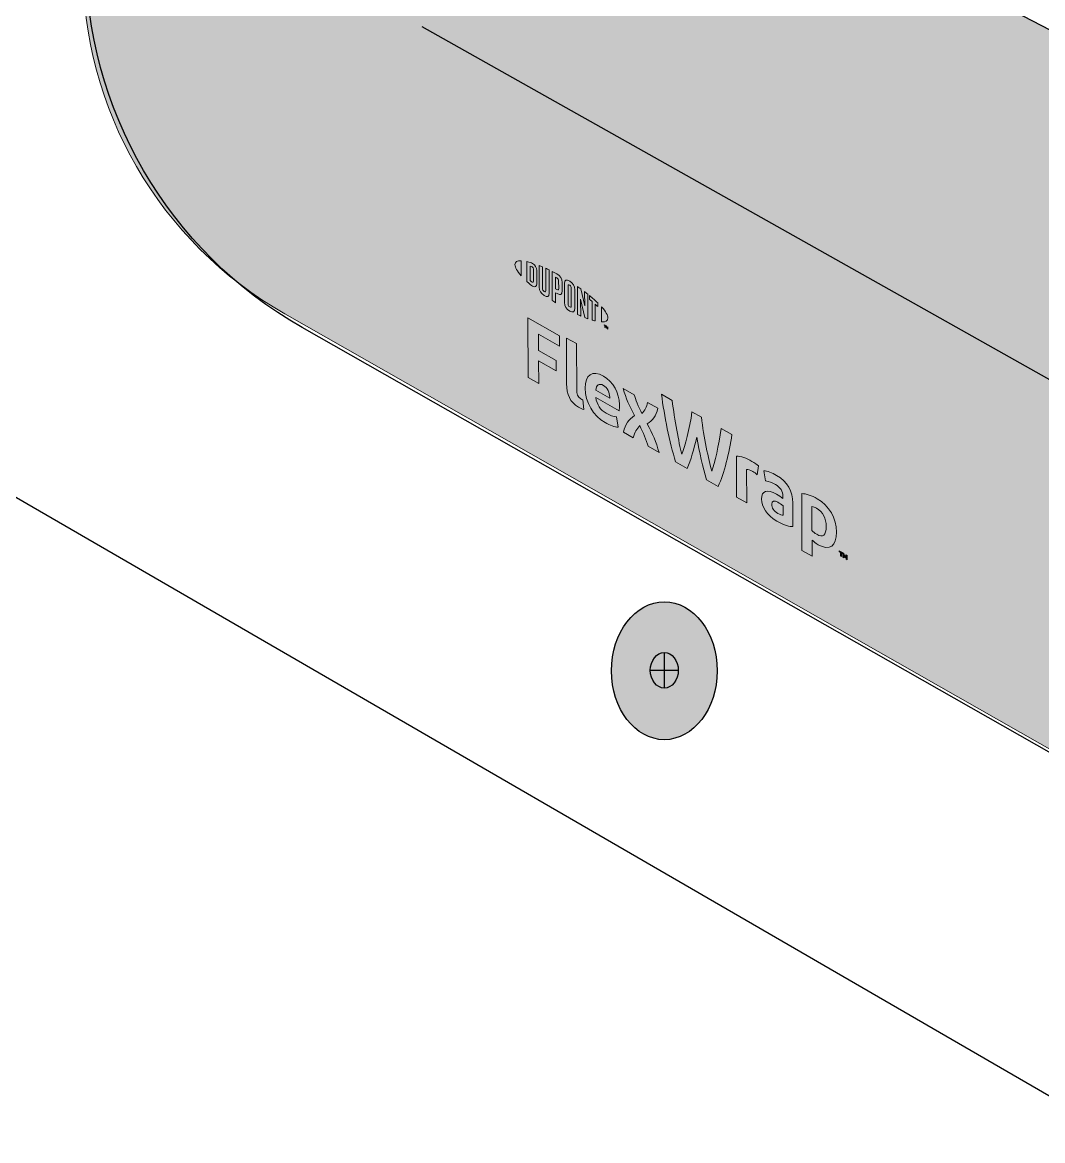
# Model space of a CAD drawing. Header units: inches. Extents: x -26 to 76, y -15 to 22.
# Drawn here: x -13.751 to -12.768, y 5.585 to 6.663 of the extents above; entities that cross this region are included whole.
import ezdxf

# ---------------------------------------------------------------- set-up
doc = ezdxf.new("R2010")
doc.units = ezdxf.units.IN
doc.header["$MEASUREMENT"] = 0
for name, color, linetype, lineweight in [('.ATI-HATCH', 7, 'Continuous', 0), ('G-ANNO-TTLB', 7, 'Continuous', 0), ('TYVEK', 7, 'Continuous', 0)]:
    doc.layers.add(name, color=color, linetype=linetype, lineweight=lineweight)

# ---------------------------------------------------------------- blocks, each defined once
blk = doc.blocks.new('Block_147')
at = {"layer": 'TYVEK', "color": 18, "lineweight": 25, "true_color": 0x000000}
for points in [[(-14.3806, 7.2484)], [(-13.0518, 6.4791)]]:
    blk.add_lwpolyline(points, dxfattribs=at)
blk = doc.blocks.new('Block_195')
at = {"layer": 'TYVEK', "true_color": 0x003b71, "transparency": 33554687}
h = blk.add_hatch(color=156, dxfattribs=at)
h.dxf.hatch_style = 2
edge = h.paths.add_edge_path()
edge.add_ellipse((-13.1322, 6.0378), major_axis=(0, 0.0664), ratio=0.766948, start_angle=0, end_angle=360)
at = {"layer": 'TYVEK', "color": 252, "lineweight": 25, "true_color": 0x838484}
for p, q in [((-13.1322, 6.0554), (-13.1322, 6.0211)), ((-13.1457, 6.0383), (-13.1186, 6.0383))]:
    blk.add_line(p, q, dxfattribs=at)
at = {"layer": 'TYVEK', "color": 18, "lineweight": 25, "true_color": 0x000000}
blk.add_ellipse((-13.1322, 6.0378), major_axis=(0, 0.0664), ratio=0.766948, dxfattribs=at)
at = {"layer": 'TYVEK', "color": 252, "lineweight": 25, "true_color": 0x838484}
blk.add_ellipse((-13.1322, 6.0383), major_axis=(0, 0.0171), ratio=0.788846, dxfattribs=at)
blk = doc.blocks.new('Block_197')
at = {"layer": 'TYVEK', "true_color": 0x000000, "transparency": 33554687}
h = blk.add_hatch(color=18, dxfattribs=at)
h.dxf.hatch_style = 2
edge = h.paths.add_edge_path()
edge.add_spline(control_points=[(-13.2634, 6.3205), (-13.2634, 6.3205), (-13.2636, 6.378), (-13.2636, 6.378), (-13.2636, 6.378), (-13.2332, 6.3606), (-13.2332, 6.3606), (-13.2332, 6.3606), (-13.2332, 6.3506), (-13.2332, 6.3506), (-13.2332, 6.3506), (-13.2533, 6.3622), (-13.2533, 6.3622), (-13.2533, 6.3622), (-13.2533, 6.3465), (-13.2533, 6.3465), (-13.2533, 6.3465), (-13.2363, 6.3368), (-13.2363, 6.3368), (-13.2363, 6.3368), (-13.2363, 6.3268), (-13.2363, 6.3268), (-13.2363, 6.3268), (-13.2533, 6.3365), (-13.2533, 6.3365), (-13.2533, 6.3365), (-13.2532, 6.3147), (-13.2532, 6.3147), (-13.2532, 6.3147), (-13.2634, 6.3205), (-13.2634, 6.3205)], knot_values=[0, 0, 0, 0, 1, 1, 1, 2, 2, 2, 3, 3, 3, 4, 4, 4, 5, 5, 5, 6, 6, 6, 7, 7, 7, 8, 8, 8, 9, 9, 9, 10, 10, 10, 10], degree=3, periodic=0)
h = blk.add_hatch(color=18, dxfattribs=at)
h.dxf.hatch_style = 2
edge = h.paths.add_edge_path()
edge.add_spline(control_points=[(-13.2166, 6.3088), (-13.2166, 6.3044), (-13.2155, 6.3014), (-13.2127, 6.2998), (-13.212, 6.2994), (-13.2113, 6.299), (-13.2106, 6.2988), (-13.2106, 6.2988), (-13.2099, 6.2895), (-13.2099, 6.2895), (-13.2113, 6.2899), (-13.2135, 6.2909), (-13.2149, 6.2917), (-13.2231, 6.2964), (-13.2264, 6.3044), (-13.2264, 6.3143), (-13.2264, 6.3143), (-13.2265, 6.3582), (-13.2265, 6.3582), (-13.2265, 6.3582), (-13.2167, 6.3532), (-13.2167, 6.3532), (-13.2167, 6.3532), (-13.2166, 6.3088), (-13.2166, 6.3088)], knot_values=[0, 0, 0, 0, 1, 1, 1, 2, 2, 2, 3, 3, 3, 4, 4, 4, 5, 5, 5, 6, 6, 6, 7, 7, 7, 8, 8, 8, 8], degree=3, periodic=0)
h = blk.add_hatch(color=18, dxfattribs=at)
h.dxf.hatch_style = 2
edge = h.paths.add_edge_path()
edge.add_spline(control_points=[(-13.1983, 6.3081), (-13.1983, 6.3081), (-13.1848, 6.3003), (-13.1848, 6.3003), (-13.1848, 6.3003), (-13.1848, 6.3013), (-13.1848, 6.3013), (-13.1848, 6.3059), (-13.187, 6.3105), (-13.1909, 6.3128), (-13.195, 6.3151), (-13.1977, 6.3133), (-13.1983, 6.3081)], knot_values=[0, 0, 0, 0, 1, 1, 1, 2, 2, 2, 3, 3, 3, 4, 4, 4, 4], degree=3, periodic=0)
edge = h.paths.add_edge_path()
edge.add_spline(control_points=[(-13.1767, 6.2725), (-13.1798, 6.2727), (-13.1845, 6.2742), (-13.1892, 6.2769), (-13.2006, 6.2835), (-13.2085, 6.2964), (-13.2085, 6.31), (-13.2086, 6.3231), (-13.2014, 6.3278), (-13.1909, 6.3218), (-13.1816, 6.3164), (-13.1754, 6.3053), (-13.1754, 6.2943), (-13.1754, 6.2918), (-13.1755, 6.2898), (-13.1757, 6.2882), (-13.1757, 6.2882), (-13.1982, 6.3011), (-13.1982, 6.3011), (-13.1972, 6.294), (-13.1939, 6.2891), (-13.1882, 6.2859), (-13.1847, 6.2839), (-13.1814, 6.2828), (-13.1783, 6.2826), (-13.1783, 6.2826), (-13.1767, 6.2725), (-13.1767, 6.2725)], knot_values=[0, 0, 0, 0, 1, 1, 1, 2, 2, 2, 3, 3, 3, 4, 4, 4, 5, 5, 5, 6, 6, 6, 7, 7, 7, 8, 8, 8, 9, 9, 9, 9], degree=3, periodic=0)
h = blk.add_hatch(color=18, dxfattribs=at)
h.dxf.hatch_style = 2
edge = h.paths.add_edge_path()
edge.add_spline(control_points=[(-13.1609, 6.2836), (-13.1657, 6.2925), (-13.1694, 6.3003), (-13.1717, 6.3098), (-13.1717, 6.3098), (-13.1611, 6.3037), (-13.1611, 6.3037), (-13.1601, 6.2995), (-13.157, 6.2921), (-13.1538, 6.2856), (-13.1512, 6.2886), (-13.1489, 6.2921), (-13.1484, 6.2964), (-13.1484, 6.2964), (-13.1385, 6.2907), (-13.1385, 6.2907), (-13.1403, 6.2832), (-13.1434, 6.279), (-13.1487, 6.2758), (-13.1436, 6.2662), (-13.1401, 6.2584), (-13.1372, 6.248), (-13.1372, 6.248), (-13.1478, 6.2541), (-13.1478, 6.2541), (-13.1493, 6.2596), (-13.1529, 6.2678), (-13.1559, 6.274), (-13.1586, 6.2711), (-13.1611, 6.2676), (-13.1621, 6.2624), (-13.1621, 6.2624), (-13.1716, 6.2678), (-13.1716, 6.2678), (-13.1699, 6.2754), (-13.1665, 6.28), (-13.1609, 6.2836)], knot_values=[0, 0, 0, 0, 1, 1, 1, 2, 2, 2, 3, 3, 3, 4, 4, 4, 5, 5, 5, 6, 6, 6, 7, 7, 7, 8, 8, 8, 9, 9, 9, 10, 10, 10, 11, 11, 11, 12, 12, 12, 12], degree=3, periodic=0)
h = blk.add_hatch(color=18, dxfattribs=at)
h.dxf.hatch_style = 2
edge = h.paths.add_edge_path()
edge.add_spline(control_points=[(-13.0775, 6.2712), (-13.0775, 6.2712), (-13.0671, 6.2653), (-13.0671, 6.2653), (-13.0698, 6.2477), (-13.0744, 6.2278), (-13.0804, 6.2155), (-13.0804, 6.2155), (-13.0916, 6.2219), (-13.0916, 6.2219), (-13.0951, 6.2342), (-13.0983, 6.248), (-13.101, 6.263), (-13.1036, 6.2511), (-13.1067, 6.2408), (-13.1102, 6.2326), (-13.1102, 6.2326), (-13.1214, 6.239), (-13.1214, 6.239), (-13.1271, 6.258), (-13.1323, 6.2835), (-13.1349, 6.3042), (-13.1349, 6.3042), (-13.1246, 6.2983), (-13.1246, 6.2983), (-13.1224, 6.2797), (-13.1183, 6.2579), (-13.1154, 6.2466), (-13.1123, 6.2545), (-13.1076, 6.2706), (-13.1056, 6.2873), (-13.1056, 6.2873), (-13.0965, 6.2821), (-13.0965, 6.2821), (-13.0943, 6.263), (-13.0896, 6.2414), (-13.0864, 6.23), (-13.0836, 6.238), (-13.0796, 6.2551), (-13.0775, 6.2712)], knot_values=[0, 0, 0, 0, 1, 1, 1, 2, 2, 2, 3, 3, 3, 4, 4, 4, 5, 5, 5, 6, 6, 6, 7, 7, 7, 8, 8, 8, 9, 9, 9, 10, 10, 10, 11, 11, 11, 12, 12, 12, 13, 13, 13, 13], degree=3, periodic=0)
h = blk.add_hatch(color=18, dxfattribs=at)
h.dxf.hatch_style = 2
edge = h.paths.add_edge_path()
edge.add_spline(control_points=[(-13.0478, 6.2396), (-13.0452, 6.2382), (-13.0428, 6.2364), (-13.0413, 6.2352), (-13.0413, 6.2352), (-13.0428, 6.2267), (-13.0428, 6.2267), (-13.044, 6.2279), (-13.0455, 6.229), (-13.047, 6.2298), (-13.0496, 6.2313), (-13.0514, 6.2318), (-13.0529, 6.2318), (-13.0529, 6.2318), (-13.0528, 6.1996), (-13.0528, 6.1996), (-13.0528, 6.1996), (-13.0626, 6.2052), (-13.0626, 6.2052), (-13.0626, 6.2052), (-13.0627, 6.2446), (-13.0627, 6.2446), (-13.0589, 6.2446), (-13.0529, 6.2426), (-13.0478, 6.2396)], knot_values=[0, 0, 0, 0, 1, 1, 1, 2, 2, 2, 3, 3, 3, 4, 4, 4, 5, 5, 5, 6, 6, 6, 7, 7, 7, 8, 8, 8, 8], degree=3, periodic=0)
h = blk.add_hatch(color=18, dxfattribs=at)
h.dxf.hatch_style = 2
edge = h.paths.add_edge_path()
edge.add_spline(control_points=[(-13.0178, 6.1878), (-13.0178, 6.1878), (-13.0178, 6.1966), (-13.0178, 6.1966), (-13.0195, 6.198), (-13.0212, 6.1992), (-13.0229, 6.2002), (-13.0262, 6.202), (-13.0287, 6.202), (-13.0287, 6.1982), (-13.0287, 6.1947), (-13.0266, 6.1917), (-13.0228, 6.1895), (-13.0207, 6.1883), (-13.0189, 6.1878), (-13.0178, 6.1878)], knot_values=[0, 0, 0, 0, 1, 1, 1, 2, 2, 2, 3, 3, 3, 4, 4, 4, 5, 5, 5, 5], degree=3, periodic=0)
edge = h.paths.add_edge_path()
edge.add_spline(control_points=[(-13.0238, 6.182), (-13.0335, 6.1876), (-13.0385, 6.1959), (-13.0385, 6.2033), (-13.0385, 6.2114), (-13.0328, 6.2129), (-13.0242, 6.2081), (-13.0222, 6.2069), (-13.0196, 6.2051), (-13.0179, 6.2038), (-13.0179, 6.2038), (-13.0179, 6.2057), (-13.0179, 6.2057), (-13.0179, 6.2107), (-13.0204, 6.2146), (-13.0252, 6.2173), (-13.0283, 6.2191), (-13.0316, 6.2204), (-13.0346, 6.2207), (-13.0346, 6.2207), (-13.0364, 6.2306), (-13.0364, 6.2306), (-13.0333, 6.2303), (-13.0284, 6.2285), (-13.024, 6.226), (-13.0136, 6.22), (-13.0083, 6.2106), (-13.0083, 6.1995), (-13.0083, 6.1995), (-13.0083, 6.1767), (-13.0083, 6.1767), (-13.0112, 6.1766), (-13.0167, 6.1779), (-13.0238, 6.182)], knot_values=[0, 0, 0, 0, 1, 1, 1, 2, 2, 2, 3, 3, 3, 4, 4, 4, 5, 5, 5, 6, 6, 6, 7, 7, 7, 8, 8, 8, 9, 9, 9, 10, 10, 10, 11, 11, 11, 11], degree=3, periodic=0)
h = blk.add_hatch(color=18, dxfattribs=at)
h.dxf.hatch_style = 2
edge = h.paths.add_edge_path()
edge.add_spline(control_points=[(-12.9854, 6.1693), (-12.9791, 6.1657), (-12.9762, 6.1684), (-12.9762, 6.1769), (-12.9763, 6.1843), (-12.979, 6.1908), (-12.9855, 6.1945), (-12.9872, 6.1955), (-12.9885, 6.1959), (-12.99, 6.1961), (-12.99, 6.1961), (-12.99, 6.1731), (-12.99, 6.1731), (-12.9886, 6.1716), (-12.9875, 6.1705), (-12.9854, 6.1693)], knot_values=[0, 0, 0, 0, 1, 1, 1, 2, 2, 2, 3, 3, 3, 4, 4, 4, 5, 5, 5, 5], degree=3, periodic=0)
edge = h.paths.add_edge_path()
edge.add_spline(control_points=[(-12.984, 6.1593), (-12.9865, 6.1607), (-12.9882, 6.162), (-12.9899, 6.1638), (-12.9899, 6.1638), (-12.9899, 6.1482), (-12.9899, 6.1482), (-12.9899, 6.1482), (-12.9997, 6.1538), (-12.9997, 6.1538), (-12.9997, 6.1538), (-12.9998, 6.2086), (-12.9998, 6.2086), (-12.9957, 6.2084), (-12.99, 6.2065), (-12.985, 6.2036), (-12.9733, 6.1969), (-12.9663, 6.1847), (-12.9663, 6.1715), (-12.9662, 6.158), (-12.9728, 6.1529), (-12.984, 6.1593)], knot_values=[0, 0, 0, 0, 1, 1, 1, 2, 2, 2, 3, 3, 3, 4, 4, 4, 5, 5, 5, 6, 6, 6, 7, 7, 7, 7], degree=3, periodic=0)
h = blk.add_hatch(color=18, dxfattribs=at)
h.dxf.hatch_style = 2
edge = h.paths.add_edge_path()
edge.add_spline(control_points=[(-12.9592, 6.1509), (-12.9588, 6.1496), (-12.9585, 6.1487), (-12.9581, 6.1477), (-12.9577, 6.1482), (-12.9574, 6.1488), (-12.957, 6.1496), (-12.957, 6.1496), (-12.956, 6.149), (-12.956, 6.149), (-12.956, 6.149), (-12.956, 6.1448), (-12.956, 6.1448), (-12.956, 6.1448), (-12.9569, 6.1453), (-12.9569, 6.1453), (-12.9569, 6.1453), (-12.9569, 6.1472), (-12.9569, 6.1472), (-12.9569, 6.1472), (-12.9568, 6.1479), (-12.9568, 6.1479), (-12.9571, 6.1474), (-12.9575, 6.1469), (-12.9577, 6.1466), (-12.9577, 6.1466), (-12.9584, 6.1469), (-12.9584, 6.1469), (-12.9587, 6.1477), (-12.9591, 6.1486), (-12.9594, 6.1494), (-12.9594, 6.1494), (-12.9593, 6.1486), (-12.9593, 6.1486), (-12.9593, 6.1486), (-12.9593, 6.1467), (-12.9593, 6.1467), (-12.9593, 6.1467), (-12.9602, 6.1472), (-12.9602, 6.1472), (-12.9602, 6.1472), (-12.9602, 6.1515), (-12.9602, 6.1515), (-12.9602, 6.1515), (-12.9592, 6.1509), (-12.9592, 6.1509)], knot_values=[0, 0, 0, 0, 1, 1, 1, 2, 2, 2, 3, 3, 3, 4, 4, 4, 5, 5, 5, 6, 6, 6, 7, 7, 7, 8, 8, 8, 9, 9, 9, 10, 10, 10, 11, 11, 11, 12, 12, 12, 13, 13, 13, 14, 14, 14, 15, 15, 15, 15], degree=3, periodic=0)
edge = h.paths.add_edge_path()
edge.add_spline(control_points=[(-12.9626, 6.1519), (-12.9626, 6.1519), (-12.9636, 6.1525), (-12.9636, 6.1525), (-12.9636, 6.1525), (-12.9636, 6.1534), (-12.9636, 6.1534), (-12.9636, 6.1534), (-12.9606, 6.1517), (-12.9606, 6.1517), (-12.9606, 6.1517), (-12.9606, 6.1507), (-12.9606, 6.1507), (-12.9606, 6.1507), (-12.9616, 6.1513), (-12.9616, 6.1513), (-12.9616, 6.1513), (-12.9616, 6.148), (-12.9616, 6.148), (-12.9616, 6.148), (-12.9626, 6.1486), (-12.9626, 6.1486), (-12.9626, 6.1486), (-12.9626, 6.1519), (-12.9626, 6.1519)], knot_values=[0, 0, 0, 0, 1, 1, 1, 2, 2, 2, 3, 3, 3, 4, 4, 4, 5, 5, 5, 6, 6, 6, 7, 7, 7, 8, 8, 8, 8], degree=3, periodic=0)
at = {"layer": 'TYVEK'}
for points, knots in [([(-13.2634, 6.3205), (-13.2634, 6.3205), (-13.2636, 6.378), (-13.2636, 6.378), (-13.2636, 6.378), (-13.2332, 6.3606), (-13.2332, 6.3606), (-13.2332, 6.3606), (-13.2332, 6.3506), (-13.2332, 6.3506), (-13.2332, 6.3506), (-13.2533, 6.3622), (-13.2533, 6.3622), (-13.2533, 6.3622), (-13.2533, 6.3465), (-13.2533, 6.3465), (-13.2533, 6.3465), (-13.2363, 6.3368), (-13.2363, 6.3368), (-13.2363, 6.3368), (-13.2363, 6.3268), (-13.2363, 6.3268), (-13.2363, 6.3268), (-13.2533, 6.3365), (-13.2533, 6.3365), (-13.2533, 6.3365), (-13.2532, 6.3147), (-13.2532, 6.3147), (-13.2532, 6.3147), (-13.2634, 6.3205), (-13.2634, 6.3205)], [0, 0, 0, 0, 1, 1, 1, 2, 2, 2, 3, 3, 3, 4, 4, 4, 5, 5, 5, 6, 6, 6, 7, 7, 7, 8, 8, 8, 9, 9, 9, 10, 10, 10, 10]), ([(-13.2166, 6.3088), (-13.2166, 6.3044), (-13.2155, 6.3014), (-13.2127, 6.2998), (-13.212, 6.2994), (-13.2113, 6.299), (-13.2106, 6.2988), (-13.2106, 6.2988), (-13.2099, 6.2895), (-13.2099, 6.2895), (-13.2113, 6.2899), (-13.2135, 6.2909), (-13.2149, 6.2917), (-13.2231, 6.2964), (-13.2264, 6.3044), (-13.2264, 6.3143), (-13.2264, 6.3143), (-13.2265, 6.3582), (-13.2265, 6.3582), (-13.2265, 6.3582), (-13.2167, 6.3532), (-13.2167, 6.3532), (-13.2167, 6.3532), (-13.2166, 6.3088), (-13.2166, 6.3088)], [0, 0, 0, 0, 1, 1, 1, 2, 2, 2, 3, 3, 3, 4, 4, 4, 5, 5, 5, 6, 6, 6, 7, 7, 7, 8, 8, 8, 8]), ([(-13.1767, 6.2725), (-13.1798, 6.2727), (-13.1845, 6.2742), (-13.1892, 6.2769), (-13.2006, 6.2835), (-13.2085, 6.2964), (-13.2085, 6.31), (-13.2086, 6.3231), (-13.2014, 6.3278), (-13.1909, 6.3218), (-13.1816, 6.3164), (-13.1754, 6.3053), (-13.1754, 6.2943), (-13.1754, 6.2918), (-13.1755, 6.2898), (-13.1757, 6.2882), (-13.1757, 6.2882), (-13.1982, 6.3011), (-13.1982, 6.3011), (-13.1972, 6.294), (-13.1939, 6.2891), (-13.1882, 6.2859), (-13.1847, 6.2839), (-13.1814, 6.2828), (-13.1783, 6.2826), (-13.1783, 6.2826), (-13.1767, 6.2725), (-13.1767, 6.2725)], [0, 0, 0, 0, 1, 1, 1, 2, 2, 2, 3, 3, 3, 4, 4, 4, 5, 5, 5, 6, 6, 6, 7, 7, 7, 8, 8, 8, 9, 9, 9, 9]), ([(-13.1983, 6.3081), (-13.1983, 6.3081), (-13.1848, 6.3003), (-13.1848, 6.3003), (-13.1848, 6.3003), (-13.1848, 6.3013), (-13.1848, 6.3013), (-13.1848, 6.3059), (-13.187, 6.3105), (-13.1909, 6.3128), (-13.195, 6.3151), (-13.1977, 6.3133), (-13.1983, 6.3081)], [0, 0, 0, 0, 1, 1, 1, 2, 2, 2, 3, 3, 3, 4, 4, 4, 4]), ([(-13.1609, 6.2836), (-13.1657, 6.2925), (-13.1694, 6.3003), (-13.1717, 6.3098), (-13.1717, 6.3098), (-13.1611, 6.3037), (-13.1611, 6.3037), (-13.1601, 6.2995), (-13.157, 6.2921), (-13.1538, 6.2856), (-13.1512, 6.2886), (-13.1489, 6.2921), (-13.1484, 6.2964), (-13.1484, 6.2964), (-13.1385, 6.2907), (-13.1385, 6.2907), (-13.1403, 6.2832), (-13.1434, 6.279), (-13.1487, 6.2758), (-13.1436, 6.2662), (-13.1401, 6.2584), (-13.1372, 6.248), (-13.1372, 6.248), (-13.1478, 6.2541), (-13.1478, 6.2541), (-13.1493, 6.2596), (-13.1529, 6.2678), (-13.1559, 6.274), (-13.1586, 6.2711), (-13.1611, 6.2676), (-13.1621, 6.2624), (-13.1621, 6.2624), (-13.1716, 6.2678), (-13.1716, 6.2678), (-13.1699, 6.2754), (-13.1665, 6.28), (-13.1609, 6.2836)], [0, 0, 0, 0, 1, 1, 1, 2, 2, 2, 3, 3, 3, 4, 4, 4, 5, 5, 5, 6, 6, 6, 7, 7, 7, 8, 8, 8, 9, 9, 9, 10, 10, 10, 11, 11, 11, 12, 12, 12, 12]), ([(-13.0775, 6.2712), (-13.0775, 6.2712), (-13.0671, 6.2653), (-13.0671, 6.2653), (-13.0698, 6.2477), (-13.0744, 6.2278), (-13.0804, 6.2155), (-13.0804, 6.2155), (-13.0916, 6.2219), (-13.0916, 6.2219), (-13.0951, 6.2342), (-13.0983, 6.248), (-13.101, 6.263), (-13.1036, 6.2511), (-13.1067, 6.2408), (-13.1102, 6.2326), (-13.1102, 6.2326), (-13.1214, 6.239), (-13.1214, 6.239), (-13.1271, 6.258), (-13.1323, 6.2835), (-13.1349, 6.3042), (-13.1349, 6.3042), (-13.1246, 6.2983), (-13.1246, 6.2983), (-13.1224, 6.2797), (-13.1183, 6.2579), (-13.1154, 6.2466), (-13.1123, 6.2545), (-13.1076, 6.2706), (-13.1056, 6.2873), (-13.1056, 6.2873), (-13.0965, 6.2821), (-13.0965, 6.2821), (-13.0943, 6.263), (-13.0896, 6.2414), (-13.0864, 6.23), (-13.0836, 6.238), (-13.0796, 6.2551), (-13.0775, 6.2712)], [0, 0, 0, 0, 1, 1, 1, 2, 2, 2, 3, 3, 3, 4, 4, 4, 5, 5, 5, 6, 6, 6, 7, 7, 7, 8, 8, 8, 9, 9, 9, 10, 10, 10, 11, 11, 11, 12, 12, 12, 13, 13, 13, 13]), ([(-13.0478, 6.2396), (-13.0452, 6.2382), (-13.0428, 6.2364), (-13.0413, 6.2352), (-13.0413, 6.2352), (-13.0428, 6.2267), (-13.0428, 6.2267), (-13.044, 6.2279), (-13.0455, 6.229), (-13.047, 6.2298), (-13.0496, 6.2313), (-13.0514, 6.2318), (-13.0529, 6.2318), (-13.0529, 6.2318), (-13.0528, 6.1996), (-13.0528, 6.1996), (-13.0528, 6.1996), (-13.0626, 6.2052), (-13.0626, 6.2052), (-13.0626, 6.2052), (-13.0627, 6.2446), (-13.0627, 6.2446), (-13.0589, 6.2446), (-13.0529, 6.2426), (-13.0478, 6.2396)], [0, 0, 0, 0, 1, 1, 1, 2, 2, 2, 3, 3, 3, 4, 4, 4, 5, 5, 5, 6, 6, 6, 7, 7, 7, 8, 8, 8, 8]), ([(-13.0238, 6.182), (-13.0335, 6.1876), (-13.0385, 6.1959), (-13.0385, 6.2033), (-13.0385, 6.2114), (-13.0328, 6.2129), (-13.0242, 6.2081), (-13.0222, 6.2069), (-13.0196, 6.2051), (-13.0179, 6.2038), (-13.0179, 6.2038), (-13.0179, 6.2057), (-13.0179, 6.2057), (-13.0179, 6.2107), (-13.0204, 6.2146), (-13.0252, 6.2173), (-13.0283, 6.2191), (-13.0316, 6.2204), (-13.0346, 6.2207), (-13.0346, 6.2207), (-13.0364, 6.2306), (-13.0364, 6.2306), (-13.0333, 6.2303), (-13.0284, 6.2285), (-13.024, 6.226), (-13.0136, 6.22), (-13.0083, 6.2106), (-13.0083, 6.1995), (-13.0083, 6.1995), (-13.0083, 6.1767), (-13.0083, 6.1767), (-13.0112, 6.1766), (-13.0167, 6.1779), (-13.0238, 6.182)], [0, 0, 0, 0, 1, 1, 1, 2, 2, 2, 3, 3, 3, 4, 4, 4, 5, 5, 5, 6, 6, 6, 7, 7, 7, 8, 8, 8, 9, 9, 9, 10, 10, 10, 11, 11, 11, 11]), ([(-12.984, 6.1593), (-12.9865, 6.1607), (-12.9882, 6.162), (-12.9899, 6.1638), (-12.9899, 6.1638), (-12.9899, 6.1482), (-12.9899, 6.1482), (-12.9899, 6.1482), (-12.9997, 6.1538), (-12.9997, 6.1538), (-12.9997, 6.1538), (-12.9998, 6.2086), (-12.9998, 6.2086), (-12.9957, 6.2084), (-12.99, 6.2065), (-12.985, 6.2036), (-12.9733, 6.1969), (-12.9663, 6.1847), (-12.9663, 6.1715), (-12.9662, 6.158), (-12.9728, 6.1529), (-12.984, 6.1593)], [0, 0, 0, 0, 1, 1, 1, 2, 2, 2, 3, 3, 3, 4, 4, 4, 5, 5, 5, 6, 6, 6, 7, 7, 7, 7]), ([(-13.0178, 6.1878), (-13.0178, 6.1878), (-13.0178, 6.1966), (-13.0178, 6.1966), (-13.0195, 6.198), (-13.0212, 6.1992), (-13.0229, 6.2002), (-13.0262, 6.202), (-13.0287, 6.202), (-13.0287, 6.1982), (-13.0287, 6.1947), (-13.0266, 6.1917), (-13.0228, 6.1895), (-13.0207, 6.1883), (-13.0189, 6.1878), (-13.0178, 6.1878)], [0, 0, 0, 0, 1, 1, 1, 2, 2, 2, 3, 3, 3, 4, 4, 4, 5, 5, 5, 5]), ([(-12.9854, 6.1693), (-12.9791, 6.1657), (-12.9762, 6.1684), (-12.9762, 6.1769), (-12.9763, 6.1843), (-12.979, 6.1908), (-12.9855, 6.1945), (-12.9872, 6.1955), (-12.9885, 6.1959), (-12.99, 6.1961), (-12.99, 6.1961), (-12.99, 6.1731), (-12.99, 6.1731), (-12.9886, 6.1716), (-12.9875, 6.1705), (-12.9854, 6.1693)], [0, 0, 0, 0, 1, 1, 1, 2, 2, 2, 3, 3, 3, 4, 4, 4, 5, 5, 5, 5]), ([(-12.9626, 6.1519), (-12.9626, 6.1519), (-12.9636, 6.1525), (-12.9636, 6.1525), (-12.9636, 6.1525), (-12.9636, 6.1534), (-12.9636, 6.1534), (-12.9636, 6.1534), (-12.9606, 6.1517), (-12.9606, 6.1517), (-12.9606, 6.1517), (-12.9606, 6.1507), (-12.9606, 6.1507), (-12.9606, 6.1507), (-12.9616, 6.1513), (-12.9616, 6.1513), (-12.9616, 6.1513), (-12.9616, 6.148), (-12.9616, 6.148), (-12.9616, 6.148), (-12.9626, 6.1486), (-12.9626, 6.1486), (-12.9626, 6.1486), (-12.9626, 6.1519), (-12.9626, 6.1519)], [0, 0, 0, 0, 1, 1, 1, 2, 2, 2, 3, 3, 3, 4, 4, 4, 5, 5, 5, 6, 6, 6, 7, 7, 7, 8, 8, 8, 8]), ([(-12.9592, 6.1509), (-12.9588, 6.1496), (-12.9585, 6.1487), (-12.9581, 6.1477), (-12.9577, 6.1482), (-12.9574, 6.1488), (-12.957, 6.1496), (-12.957, 6.1496), (-12.956, 6.149), (-12.956, 6.149), (-12.956, 6.149), (-12.956, 6.1448), (-12.956, 6.1448), (-12.956, 6.1448), (-12.9569, 6.1453), (-12.9569, 6.1453), (-12.9569, 6.1453), (-12.9569, 6.1472), (-12.9569, 6.1472), (-12.9569, 6.1472), (-12.9568, 6.1479), (-12.9568, 6.1479), (-12.9571, 6.1474), (-12.9575, 6.1469), (-12.9577, 6.1466), (-12.9577, 6.1466), (-12.9584, 6.1469), (-12.9584, 6.1469), (-12.9587, 6.1477), (-12.9591, 6.1486), (-12.9594, 6.1494), (-12.9594, 6.1494), (-12.9593, 6.1486), (-12.9593, 6.1486), (-12.9593, 6.1486), (-12.9593, 6.1467), (-12.9593, 6.1467), (-12.9593, 6.1467), (-12.9602, 6.1472), (-12.9602, 6.1472), (-12.9602, 6.1472), (-12.9602, 6.1515), (-12.9602, 6.1515), (-12.9602, 6.1515), (-12.9592, 6.1509), (-12.9592, 6.1509)], [0, 0, 0, 0, 1, 1, 1, 2, 2, 2, 3, 3, 3, 4, 4, 4, 5, 5, 5, 6, 6, 6, 7, 7, 7, 8, 8, 8, 9, 9, 9, 10, 10, 10, 11, 11, 11, 12, 12, 12, 13, 13, 13, 14, 14, 14, 15, 15, 15, 15])]:
    blk.add_open_spline(points, degree=3, knots=knots, dxfattribs=at)
blk = doc.blocks.new('Block_198')
at = {"layer": 'TYVEK', "true_color": 0x000000, "transparency": 33554687}
h = blk.add_hatch(color=18, dxfattribs=at)
h.dxf.hatch_style = 2
edge = h.paths.add_edge_path()
edge.add_spline(control_points=[(-13.2761, 6.4291), (-13.2761, 6.4265), (-13.2738, 6.4227), (-13.27, 6.4184), (-13.27, 6.4184), (-13.27, 6.4328), (-13.27, 6.4328), (-13.2739, 6.4329), (-13.2761, 6.4317), (-13.2761, 6.4291)], knot_values=[0, 0, 0, 0, 1, 1, 1, 2, 2, 2, 3, 3, 3, 3], degree=3, periodic=0)
h = blk.add_hatch(color=18, dxfattribs=at)
h.dxf.hatch_style = 2
edge = h.paths.add_edge_path()
edge.add_spline(control_points=[(-13.2583, 6.413), (-13.2583, 6.4119), (-13.2589, 6.4119), (-13.2596, 6.4123), (-13.2601, 6.4126), (-13.2609, 6.4133), (-13.2616, 6.4139), (-13.2616, 6.4139), (-13.2616, 6.4277), (-13.2616, 6.4277), (-13.261, 6.4275), (-13.2601, 6.4272), (-13.2596, 6.4269), (-13.2589, 6.4265), (-13.2583, 6.4258), (-13.2583, 6.4247), (-13.2583, 6.4247), (-13.2583, 6.413), (-13.2583, 6.413)], knot_values=[0, 0, 0, 0, 1, 1, 1, 2, 2, 2, 3, 3, 3, 4, 4, 4, 5, 5, 5, 6, 6, 6, 6], degree=3, periodic=0)
edge = h.paths.add_edge_path()
edge.add_spline(control_points=[(-13.2591, 6.4303), (-13.2602, 6.4309), (-13.2618, 6.4314), (-13.2646, 6.4321), (-13.2646, 6.4321), (-13.2646, 6.4129), (-13.2646, 6.4129), (-13.2621, 6.4106), (-13.2602, 6.409), (-13.2591, 6.4084), (-13.2566, 6.407), (-13.2552, 6.4079), (-13.2552, 6.4107), (-13.2552, 6.4107), (-13.2552, 6.4234), (-13.2552, 6.4234), (-13.2552, 6.4263), (-13.2566, 6.4289), (-13.2591, 6.4303)], knot_values=[0, 0, 0, 0, 1, 1, 1, 2, 2, 2, 3, 3, 3, 4, 4, 4, 5, 5, 5, 6, 6, 6, 6], degree=3, periodic=0)
h = blk.add_hatch(color=18, dxfattribs=at)
h.dxf.hatch_style = 2
edge = h.paths.add_edge_path()
edge.add_spline(control_points=[(-13.2465, 6.404), (-13.2465, 6.4029), (-13.2468, 6.4024), (-13.248, 6.4032), (-13.2492, 6.4041), (-13.2495, 6.4048), (-13.2495, 6.4061), (-13.2495, 6.4061), (-13.2495, 6.427), (-13.2495, 6.427), (-13.2503, 6.4273), (-13.2521, 6.428), (-13.2528, 6.4283), (-13.2528, 6.4283), (-13.2528, 6.4073), (-13.2528, 6.4073), (-13.2528, 6.4039), (-13.2513, 6.4018), (-13.248, 6.3994), (-13.2449, 6.3973), (-13.2431, 6.398), (-13.2431, 6.4017), (-13.2431, 6.4017), (-13.2431, 6.424), (-13.2431, 6.424), (-13.2438, 6.4243), (-13.2459, 6.4253), (-13.2465, 6.4256), (-13.2465, 6.4256), (-13.2465, 6.404), (-13.2465, 6.404)], knot_values=[0, 0, 0, 0, 1, 1, 1, 2, 2, 2, 3, 3, 3, 4, 4, 4, 5, 5, 5, 6, 6, 6, 7, 7, 7, 8, 8, 8, 9, 9, 9, 10, 10, 10, 10], degree=3, periodic=0)
h = blk.add_hatch(color=18, dxfattribs=at)
h.dxf.hatch_style = 2
edge = h.paths.add_edge_path()
edge.add_spline(control_points=[(-13.234, 6.406), (-13.234, 6.4048), (-13.2344, 6.4044), (-13.2358, 6.4052), (-13.2358, 6.4052), (-13.237, 6.4059), (-13.237, 6.4059), (-13.237, 6.4059), (-13.237, 6.4169), (-13.237, 6.4169), (-13.2365, 6.4166), (-13.2362, 6.4165), (-13.2359, 6.4163), (-13.2344, 6.4154), (-13.2341, 6.4146), (-13.2341, 6.4134), (-13.2341, 6.4134), (-13.234, 6.406), (-13.234, 6.406)], knot_values=[0, 0, 0, 0, 1, 1, 1, 2, 2, 2, 3, 3, 3, 4, 4, 4, 5, 5, 5, 6, 6, 6, 6], degree=3, periodic=0)
edge = h.paths.add_edge_path()
edge.add_spline(control_points=[(-13.2357, 6.4201), (-13.2363, 6.4204), (-13.2385, 6.4216), (-13.2404, 6.4226), (-13.2404, 6.4226), (-13.2404, 6.3946), (-13.2404, 6.3946), (-13.2397, 6.3942), (-13.2379, 6.393), (-13.237, 6.3924), (-13.237, 6.3924), (-13.237, 6.402), (-13.237, 6.402), (-13.237, 6.402), (-13.2356, 6.4012), (-13.2356, 6.4012), (-13.2321, 6.3992), (-13.2306, 6.4002), (-13.2306, 6.4037), (-13.2306, 6.4037), (-13.2306, 6.412), (-13.2306, 6.412), (-13.2306, 6.4155), (-13.2323, 6.4182), (-13.2357, 6.4201)], knot_values=[0, 0, 0, 0, 1, 1, 1, 2, 2, 2, 3, 3, 3, 4, 4, 4, 5, 5, 5, 6, 6, 6, 7, 7, 7, 8, 8, 8, 8], degree=3, periodic=0)
h = blk.add_hatch(color=18, dxfattribs=at)
h.dxf.hatch_style = 2
edge = h.paths.add_edge_path()
edge.add_spline(control_points=[(-13.2218, 6.3892), (-13.2218, 6.3881), (-13.2221, 6.3877), (-13.2233, 6.3884), (-13.2246, 6.389), (-13.2249, 6.3898), (-13.2249, 6.391), (-13.2249, 6.391), (-13.225, 6.4085), (-13.225, 6.4085), (-13.225, 6.4096), (-13.2246, 6.4101), (-13.2234, 6.4093), (-13.2222, 6.4086), (-13.2219, 6.4078), (-13.2219, 6.4067), (-13.2219, 6.4067), (-13.2218, 6.3892), (-13.2218, 6.3892)], knot_values=[0, 0, 0, 0, 1, 1, 1, 2, 2, 2, 3, 3, 3, 4, 4, 4, 5, 5, 5, 6, 6, 6, 6], degree=3, periodic=0)
edge = h.paths.add_edge_path()
edge.add_spline(control_points=[(-13.2234, 6.4132), (-13.2266, 6.4152), (-13.2285, 6.4147), (-13.2284, 6.411), (-13.2284, 6.411), (-13.2284, 6.3926), (-13.2284, 6.3926), (-13.2284, 6.3888), (-13.2267, 6.3862), (-13.2233, 6.3844), (-13.2201, 6.3827), (-13.2184, 6.3832), (-13.2184, 6.3873), (-13.2184, 6.3873), (-13.2184, 6.4048), (-13.2184, 6.4048), (-13.2184, 6.4088), (-13.22, 6.411), (-13.2234, 6.4132)], knot_values=[0, 0, 0, 0, 1, 1, 1, 2, 2, 2, 3, 3, 3, 4, 4, 4, 5, 5, 5, 6, 6, 6, 6], degree=3, periodic=0)
h = blk.add_hatch(color=18, dxfattribs=at)
h.dxf.hatch_style = 2
edge = h.paths.add_edge_path()
edge.add_spline(control_points=[(-13.2089, 6.3893), (-13.2089, 6.3893), (-13.2127, 6.4057), (-13.2127, 6.4057), (-13.2138, 6.4065), (-13.215, 6.4073), (-13.216, 6.408), (-13.216, 6.408), (-13.2159, 6.3811), (-13.2159, 6.3811), (-13.2152, 6.3808), (-13.2135, 6.38), (-13.2126, 6.3796), (-13.2126, 6.3796), (-13.2129, 6.3957), (-13.2129, 6.3957), (-13.2129, 6.3957), (-13.2089, 6.3781), (-13.2089, 6.3781), (-13.208, 6.3778), (-13.2068, 6.3773), (-13.206, 6.377), (-13.206, 6.377), (-13.206, 6.4007), (-13.206, 6.4007), (-13.2069, 6.4013), (-13.2084, 6.4025), (-13.2092, 6.4031), (-13.2092, 6.4031), (-13.2089, 6.3893), (-13.2089, 6.3893)], knot_values=[0, 0, 0, 0, 1, 1, 1, 2, 2, 2, 3, 3, 3, 4, 4, 4, 5, 5, 5, 6, 6, 6, 7, 7, 7, 8, 8, 8, 9, 9, 9, 10, 10, 10, 10], degree=3, periodic=0)
h = blk.add_hatch(color=18, dxfattribs=at)
h.dxf.hatch_style = 2
edge = h.paths.add_edge_path()
edge.add_spline(control_points=[(-13.2043, 6.3956), (-13.2035, 6.3949), (-13.2026, 6.3942), (-13.2018, 6.3936), (-13.2018, 6.3936), (-13.2018, 6.3757), (-13.2018, 6.3757), (-13.201, 6.3754), (-13.1997, 6.3751), (-13.1987, 6.3748), (-13.1987, 6.3748), (-13.1988, 6.391), (-13.1988, 6.391), (-13.1979, 6.3902), (-13.1971, 6.3894), (-13.1963, 6.3887), (-13.1963, 6.3887), (-13.1963, 6.3922), (-13.1963, 6.3922), (-13.1987, 6.3946), (-13.2013, 6.3968), (-13.2043, 6.3993), (-13.2043, 6.3993), (-13.2043, 6.3956), (-13.2043, 6.3956)], knot_values=[0, 0, 0, 0, 1, 1, 1, 2, 2, 2, 3, 3, 3, 4, 4, 4, 5, 5, 5, 6, 6, 6, 7, 7, 7, 8, 8, 8, 8], degree=3, periodic=0)
h = blk.add_hatch(color=18, dxfattribs=at)
h.dxf.hatch_style = 2
edge = h.paths.add_edge_path()
edge.add_spline(control_points=[(-13.1865, 6.3777), (-13.1865, 6.375), (-13.1887, 6.3738), (-13.1926, 6.3739), (-13.1926, 6.3739), (-13.1926, 6.3884), (-13.1926, 6.3884), (-13.1887, 6.384), (-13.1865, 6.3803), (-13.1865, 6.3777)], knot_values=[0, 0, 0, 0, 1, 1, 1, 2, 2, 2, 3, 3, 3, 3], degree=3, periodic=0)
h = blk.add_hatch(color=18, dxfattribs=at)
h.dxf.hatch_style = 2
edge = h.paths.add_edge_path()
edge.add_spline(control_points=[(-13.1883, 6.37), (-13.1883, 6.37), (-13.1879, 6.3698), (-13.1879, 6.3698), (-13.1879, 6.3698), (-13.1874, 6.3685), (-13.1874, 6.3685), (-13.1874, 6.3685), (-13.1868, 6.3692), (-13.1868, 6.3692), (-13.1868, 6.3692), (-13.1865, 6.369), (-13.1865, 6.369), (-13.1865, 6.369), (-13.1865, 6.3669), (-13.1865, 6.3669), (-13.1865, 6.3669), (-13.1868, 6.3671), (-13.1868, 6.3671), (-13.1868, 6.3671), (-13.1868, 6.3686), (-13.1868, 6.3686), (-13.1868, 6.3686), (-13.1874, 6.3679), (-13.1874, 6.3679), (-13.1874, 6.3679), (-13.1874, 6.3679), (-13.1874, 6.3679), (-13.1874, 6.3679), (-13.1879, 6.3692), (-13.1879, 6.3692), (-13.1879, 6.3692), (-13.1879, 6.3678), (-13.1879, 6.3678), (-13.1879, 6.3678), (-13.1883, 6.368), (-13.1883, 6.368), (-13.1883, 6.368), (-13.1883, 6.37), (-13.1883, 6.37)], knot_values=[0, 0, 0, 0, 1, 1, 1, 2, 2, 2, 3, 3, 3, 4, 4, 4, 5, 5, 5, 6, 6, 6, 7, 7, 7, 8, 8, 8, 9, 9, 9, 10, 10, 10, 11, 11, 11, 12, 12, 12, 13, 13, 13, 13], degree=3, periodic=0)
edge = h.paths.add_edge_path()
edge.add_spline(control_points=[(-13.1896, 6.3704), (-13.1896, 6.3704), (-13.1901, 6.3707), (-13.1901, 6.3707), (-13.1901, 6.3707), (-13.1901, 6.3711), (-13.1901, 6.3711), (-13.1901, 6.3711), (-13.1887, 6.3703), (-13.1887, 6.3703), (-13.1887, 6.3703), (-13.1887, 6.3699), (-13.1887, 6.3699), (-13.1887, 6.3699), (-13.1892, 6.3702), (-13.1892, 6.3702), (-13.1892, 6.3702), (-13.1892, 6.3685), (-13.1892, 6.3685), (-13.1892, 6.3685), (-13.1896, 6.3687), (-13.1896, 6.3687), (-13.1896, 6.3687), (-13.1896, 6.3704), (-13.1896, 6.3704)], knot_values=[0, 0, 0, 0, 1, 1, 1, 2, 2, 2, 3, 3, 3, 4, 4, 4, 5, 5, 5, 6, 6, 6, 7, 7, 7, 8, 8, 8, 8], degree=3, periodic=0)
at = {"layer": 'TYVEK'}
for points, knots in [([(-13.2761, 6.4291), (-13.2761, 6.4265), (-13.2738, 6.4227), (-13.27, 6.4184), (-13.27, 6.4184), (-13.27, 6.4328), (-13.27, 6.4328), (-13.2739, 6.4329), (-13.2761, 6.4317), (-13.2761, 6.4291)], [0, 0, 0, 0, 1, 1, 1, 2, 2, 2, 3, 3, 3, 3]), ([(-13.2591, 6.4303), (-13.2602, 6.4309), (-13.2618, 6.4314), (-13.2646, 6.4321), (-13.2646, 6.4321), (-13.2646, 6.4129), (-13.2646, 6.4129), (-13.2621, 6.4106), (-13.2602, 6.409), (-13.2591, 6.4084), (-13.2566, 6.407), (-13.2552, 6.4079), (-13.2552, 6.4107), (-13.2552, 6.4107), (-13.2552, 6.4234), (-13.2552, 6.4234), (-13.2552, 6.4263), (-13.2566, 6.4289), (-13.2591, 6.4303)], [0, 0, 0, 0, 1, 1, 1, 2, 2, 2, 3, 3, 3, 4, 4, 4, 5, 5, 5, 6, 6, 6, 6]), ([(-13.2583, 6.413), (-13.2583, 6.4119), (-13.2589, 6.4119), (-13.2596, 6.4123), (-13.2601, 6.4126), (-13.2609, 6.4133), (-13.2616, 6.4139), (-13.2616, 6.4139), (-13.2616, 6.4277), (-13.2616, 6.4277), (-13.261, 6.4275), (-13.2601, 6.4272), (-13.2596, 6.4269), (-13.2589, 6.4265), (-13.2583, 6.4258), (-13.2583, 6.4247), (-13.2583, 6.4247), (-13.2583, 6.413), (-13.2583, 6.413)], [0, 0, 0, 0, 1, 1, 1, 2, 2, 2, 3, 3, 3, 4, 4, 4, 5, 5, 5, 6, 6, 6, 6]), ([(-13.2465, 6.404), (-13.2465, 6.4029), (-13.2468, 6.4024), (-13.248, 6.4032), (-13.2492, 6.4041), (-13.2495, 6.4048), (-13.2495, 6.4061), (-13.2495, 6.4061), (-13.2495, 6.427), (-13.2495, 6.427), (-13.2503, 6.4273), (-13.2521, 6.428), (-13.2528, 6.4283), (-13.2528, 6.4283), (-13.2528, 6.4073), (-13.2528, 6.4073), (-13.2528, 6.4039), (-13.2513, 6.4018), (-13.248, 6.3994), (-13.2449, 6.3973), (-13.2431, 6.398), (-13.2431, 6.4017), (-13.2431, 6.4017), (-13.2431, 6.424), (-13.2431, 6.424), (-13.2438, 6.4243), (-13.2459, 6.4253), (-13.2465, 6.4256), (-13.2465, 6.4256), (-13.2465, 6.404), (-13.2465, 6.404)], [0, 0, 0, 0, 1, 1, 1, 2, 2, 2, 3, 3, 3, 4, 4, 4, 5, 5, 5, 6, 6, 6, 7, 7, 7, 8, 8, 8, 9, 9, 9, 10, 10, 10, 10]), ([(-13.2357, 6.4201), (-13.2363, 6.4204), (-13.2385, 6.4216), (-13.2404, 6.4226), (-13.2404, 6.4226), (-13.2404, 6.3946), (-13.2404, 6.3946), (-13.2397, 6.3942), (-13.2379, 6.393), (-13.237, 6.3924), (-13.237, 6.3924), (-13.237, 6.402), (-13.237, 6.402), (-13.237, 6.402), (-13.2356, 6.4012), (-13.2356, 6.4012), (-13.2321, 6.3992), (-13.2306, 6.4002), (-13.2306, 6.4037), (-13.2306, 6.4037), (-13.2306, 6.412), (-13.2306, 6.412), (-13.2306, 6.4155), (-13.2323, 6.4182), (-13.2357, 6.4201)], [0, 0, 0, 0, 1, 1, 1, 2, 2, 2, 3, 3, 3, 4, 4, 4, 5, 5, 5, 6, 6, 6, 7, 7, 7, 8, 8, 8, 8]), ([(-13.234, 6.406), (-13.234, 6.4048), (-13.2344, 6.4044), (-13.2358, 6.4052), (-13.2358, 6.4052), (-13.237, 6.4059), (-13.237, 6.4059), (-13.237, 6.4059), (-13.237, 6.4169), (-13.237, 6.4169), (-13.2365, 6.4166), (-13.2362, 6.4165), (-13.2359, 6.4163), (-13.2344, 6.4154), (-13.2341, 6.4146), (-13.2341, 6.4134), (-13.2341, 6.4134), (-13.234, 6.406), (-13.234, 6.406)], [0, 0, 0, 0, 1, 1, 1, 2, 2, 2, 3, 3, 3, 4, 4, 4, 5, 5, 5, 6, 6, 6, 6]), ([(-13.2234, 6.4132), (-13.2266, 6.4152), (-13.2285, 6.4147), (-13.2284, 6.411), (-13.2284, 6.411), (-13.2284, 6.3926), (-13.2284, 6.3926), (-13.2284, 6.3888), (-13.2267, 6.3862), (-13.2233, 6.3844), (-13.2201, 6.3827), (-13.2184, 6.3832), (-13.2184, 6.3873), (-13.2184, 6.3873), (-13.2184, 6.4048), (-13.2184, 6.4048), (-13.2184, 6.4088), (-13.22, 6.411), (-13.2234, 6.4132)], [0, 0, 0, 0, 1, 1, 1, 2, 2, 2, 3, 3, 3, 4, 4, 4, 5, 5, 5, 6, 6, 6, 6]), ([(-13.2218, 6.3892), (-13.2218, 6.3881), (-13.2221, 6.3877), (-13.2233, 6.3884), (-13.2246, 6.389), (-13.2249, 6.3898), (-13.2249, 6.391), (-13.2249, 6.391), (-13.225, 6.4085), (-13.225, 6.4085), (-13.225, 6.4096), (-13.2246, 6.4101), (-13.2234, 6.4093), (-13.2222, 6.4086), (-13.2219, 6.4078), (-13.2219, 6.4067), (-13.2219, 6.4067), (-13.2218, 6.3892), (-13.2218, 6.3892)], [0, 0, 0, 0, 1, 1, 1, 2, 2, 2, 3, 3, 3, 4, 4, 4, 5, 5, 5, 6, 6, 6, 6]), ([(-13.2089, 6.3893), (-13.2089, 6.3893), (-13.2127, 6.4057), (-13.2127, 6.4057), (-13.2138, 6.4065), (-13.215, 6.4073), (-13.216, 6.408), (-13.216, 6.408), (-13.2159, 6.3811), (-13.2159, 6.3811), (-13.2152, 6.3808), (-13.2135, 6.38), (-13.2126, 6.3796), (-13.2126, 6.3796), (-13.2129, 6.3957), (-13.2129, 6.3957), (-13.2129, 6.3957), (-13.2089, 6.3781), (-13.2089, 6.3781), (-13.208, 6.3778), (-13.2068, 6.3773), (-13.206, 6.377), (-13.206, 6.377), (-13.206, 6.4007), (-13.206, 6.4007), (-13.2069, 6.4013), (-13.2084, 6.4025), (-13.2092, 6.4031), (-13.2092, 6.4031), (-13.2089, 6.3893), (-13.2089, 6.3893)], [0, 0, 0, 0, 1, 1, 1, 2, 2, 2, 3, 3, 3, 4, 4, 4, 5, 5, 5, 6, 6, 6, 7, 7, 7, 8, 8, 8, 9, 9, 9, 10, 10, 10, 10]), ([(-13.2043, 6.3956), (-13.2035, 6.3949), (-13.2026, 6.3942), (-13.2018, 6.3936), (-13.2018, 6.3936), (-13.2018, 6.3757), (-13.2018, 6.3757), (-13.201, 6.3754), (-13.1997, 6.3751), (-13.1987, 6.3748), (-13.1987, 6.3748), (-13.1988, 6.391), (-13.1988, 6.391), (-13.1979, 6.3902), (-13.1971, 6.3894), (-13.1963, 6.3887), (-13.1963, 6.3887), (-13.1963, 6.3922), (-13.1963, 6.3922), (-13.1987, 6.3946), (-13.2013, 6.3968), (-13.2043, 6.3993), (-13.2043, 6.3993), (-13.2043, 6.3956), (-13.2043, 6.3956)], [0, 0, 0, 0, 1, 1, 1, 2, 2, 2, 3, 3, 3, 4, 4, 4, 5, 5, 5, 6, 6, 6, 7, 7, 7, 8, 8, 8, 8]), ([(-13.1865, 6.3777), (-13.1865, 6.375), (-13.1887, 6.3738), (-13.1926, 6.3739), (-13.1926, 6.3739), (-13.1926, 6.3884), (-13.1926, 6.3884), (-13.1887, 6.384), (-13.1865, 6.3803), (-13.1865, 6.3777)], [0, 0, 0, 0, 1, 1, 1, 2, 2, 2, 3, 3, 3, 3]), ([(-13.1896, 6.3704), (-13.1896, 6.3704), (-13.1901, 6.3707), (-13.1901, 6.3707), (-13.1901, 6.3707), (-13.1901, 6.3711), (-13.1901, 6.3711), (-13.1901, 6.3711), (-13.1887, 6.3703), (-13.1887, 6.3703), (-13.1887, 6.3703), (-13.1887, 6.3699), (-13.1887, 6.3699), (-13.1887, 6.3699), (-13.1892, 6.3702), (-13.1892, 6.3702), (-13.1892, 6.3702), (-13.1892, 6.3685), (-13.1892, 6.3685), (-13.1892, 6.3685), (-13.1896, 6.3687), (-13.1896, 6.3687), (-13.1896, 6.3687), (-13.1896, 6.3704), (-13.1896, 6.3704)], [0, 0, 0, 0, 1, 1, 1, 2, 2, 2, 3, 3, 3, 4, 4, 4, 5, 5, 5, 6, 6, 6, 7, 7, 7, 8, 8, 8, 8]), ([(-13.1883, 6.37), (-13.1883, 6.37), (-13.1879, 6.3698), (-13.1879, 6.3698), (-13.1879, 6.3698), (-13.1874, 6.3685), (-13.1874, 6.3685), (-13.1874, 6.3685), (-13.1868, 6.3692), (-13.1868, 6.3692), (-13.1868, 6.3692), (-13.1865, 6.369), (-13.1865, 6.369), (-13.1865, 6.369), (-13.1865, 6.3669), (-13.1865, 6.3669), (-13.1865, 6.3669), (-13.1868, 6.3671), (-13.1868, 6.3671), (-13.1868, 6.3671), (-13.1868, 6.3686), (-13.1868, 6.3686), (-13.1868, 6.3686), (-13.1874, 6.3679), (-13.1874, 6.3679), (-13.1874, 6.3679), (-13.1874, 6.3679), (-13.1874, 6.3679), (-13.1874, 6.3679), (-13.1879, 6.3692), (-13.1879, 6.3692), (-13.1879, 6.3692), (-13.1879, 6.3678), (-13.1879, 6.3678), (-13.1879, 6.3678), (-13.1883, 6.368), (-13.1883, 6.368), (-13.1883, 6.368), (-13.1883, 6.37), (-13.1883, 6.37)], [0, 0, 0, 0, 1, 1, 1, 2, 2, 2, 3, 3, 3, 4, 4, 4, 5, 5, 5, 6, 6, 6, 7, 7, 7, 8, 8, 8, 9, 9, 9, 10, 10, 10, 11, 11, 11, 12, 12, 12, 13, 13, 13, 13])]:
    blk.add_open_spline(points, degree=3, knots=knots, dxfattribs=at)
blk = doc.blocks.new('Block_196')
at = {"layer": 'TYVEK'}
for name in ['Block_198', 'Block_197']:
    blk.add_blockref(name, (0, 0), dxfattribs=at)

msp = doc.modelspace()

# ---------------------------------------------------------------- hatches: boundary and pattern name
at = {"layer": '.ATI-HATCH', "true_color": 0x818080, "transparency": 33554687}
h = msp.add_hatch(color=8, dxfattribs=at)
edge = h.paths.add_edge_path()
edge.add_spline(control_points=[(-13.6899, 7.2379), (-13.6899, 7.2379), (-13.6924, 6.7181), (-13.6924, 6.7181), (-13.6931, 6.5791), (-13.6187, 6.4505), (-13.4979, 6.3817), (-13.4979, 6.3817), (-11.7664, 5.3966), (-11.7664, 5.3966), (-11.6109, 5.3082), (-11.4179, 5.4211), (-11.4189, 5.6), (-11.4189, 5.6), (-11.4216, 6.0988), (-11.4216, 6.0988), (-11.4216, 6.0988), (-11.7844, 6.3066), (-11.7844, 6.3066), (-11.7844, 6.3066), (-11.7848, 6.1443), (-11.7848, 6.1443), (-11.7848, 6.1443), (-13.0927, 6.829), (-13.0927, 6.829), (-13.0927, 6.829), (-13.0929, 7.2268), (-13.0929, 7.2268), (-13.0929, 7.2268), (-13.3791, 7.0592), (-13.3791, 7.0592), (-13.3791, 7.0592), (-13.6899, 7.2379), (-13.6899, 7.2379)], knot_values=[0, 0, 0, 0, 1, 1, 1, 2, 2, 2, 3, 3, 3, 4, 4, 4, 5, 5, 5, 6, 6, 6, 7, 7, 7, 8, 8, 8, 9, 9, 9, 10, 10, 10, 11, 11, 11, 11], degree=3, periodic=0)
at = {"layer": 'G-ANNO-TTLB', "true_color": 0xb9529f, "transparency": 33554687}
h = msp.add_hatch(color=233, dxfattribs=at)
edge = h.paths.add_edge_path()
edge.add_spline(control_points=[(20.0342, -15.1346), (20.0342, -15.1346), (-20.6658, -15.1346), (-20.6658, -15.1346), (-20.6658, -15.1346), (-20.6658, 19.0008), (-20.6658, 19.0008), (-20.6658, 19.0008), (20.0342, 19.0008), (20.0342, 19.0008), (20.0342, 19.0008), (20.0342, -15.1346), (20.0342, -15.1346)], knot_values=[0, 0, 0, 0, 1, 1, 1, 2, 2, 2, 3, 3, 3, 4, 4, 4, 4], degree=3, periodic=0)
edge = h.paths.add_edge_path()
edge.add_spline(control_points=[(-20.5408, 18.8757), (-20.5408, 18.8757), (-20.5408, -15.0095), (-20.5408, -15.0095), (-20.5408, -15.0095), (19.9092, -15.0095), (19.9092, -15.0095), (19.9092, -15.0095), (19.9092, 18.8757), (19.9092, 18.8757), (19.9092, 18.8757), (-20.5408, 18.8757), (-20.5408, 18.8757)], knot_values=[0, 0, 0, 0, 1, 1, 1, 2, 2, 2, 3, 3, 3, 4, 4, 4, 4], degree=3, periodic=0)
edge.add_line((-20.5408, 18.8757), (-20.5408, 18.8757))

# ---------------------------------------------------------------- linework, layer by layer
at = {"layer": '.ATI-HATCH'}
msp.add_open_spline([(-13.6899, 7.2379), (-13.6899, 7.2379), (-13.6924, 6.7181), (-13.6924, 6.7181), (-13.6931, 6.5791), (-13.6187, 6.4505), (-13.4979, 6.3817), (-13.4979, 6.3817), (-11.7664, 5.3966), (-11.7664, 5.3966), (-11.6109, 5.3082), (-11.4179, 5.4211), (-11.4189, 5.6), (-11.4189, 5.6), (-11.4216, 6.0988), (-11.4216, 6.0988), (-11.4216, 6.0988), (-11.7844, 6.3066), (-11.7844, 6.3066), (-11.7844, 6.3066), (-11.7848, 6.1443), (-11.7848, 6.1443), (-11.7848, 6.1443), (-13.0927, 6.829), (-13.0927, 6.829), (-13.0927, 6.829), (-13.0929, 7.2268), (-13.0929, 7.2268), (-13.0929, 7.2268), (-13.3791, 7.0592), (-13.3791, 7.0592), (-13.3791, 7.0592), (-13.6899, 7.2379), (-13.6899, 7.2379)], degree=3, knots=[0, 0, 0, 0, 1, 1, 1, 2, 2, 2, 3, 3, 3, 4, 4, 4, 5, 5, 5, 6, 6, 6, 7, 7, 7, 8, 8, 8, 9, 9, 9, 10, 10, 10, 11, 11, 11, 11], dxfattribs=at)
at = {"layer": 'G-ANNO-TTLB'}
for points in [[(20.0342, -15.1346), (20.0342, -15.1346), (-20.6658, -15.1346), (-20.6658, -15.1346), (-20.6658, -15.1346), (-20.6658, 19.0008), (-20.6658, 19.0008), (-20.6658, 19.0008), (20.0342, 19.0008), (20.0342, 19.0008), (20.0342, 19.0008), (20.0342, -15.1346), (20.0342, -15.1346)], [(-20.5408, 18.8757), (-20.5408, 18.8757), (-20.5408, -15.0095), (-20.5408, -15.0095), (-20.5408, -15.0095), (19.9092, -15.0095), (19.9092, -15.0095), (19.9092, -15.0095), (19.9092, 18.8757), (19.9092, 18.8757), (19.9092, 18.8757), (-20.5408, 18.8757), (-20.5408, 18.8757)]]:
    msp.add_open_spline(points, degree=3, knots=[0, 0, 0, 0, 1, 1, 1, 2, 2, 2, 3, 3, 3, 4, 4, 4, 4], dxfattribs=at)
at = {"layer": 'TYVEK', "color": 133, "lineweight": 25, "true_color": 0x70ccdd}
for p, q in [((-13.0927, 6.829), (-11.7848, 6.1443)), ((-13.3658, 6.6586), (-11.7844, 5.7691))]:
    msp.add_line(p, q, dxfattribs=at)
at = {"layer": 'TYVEK', "color": 18, "lineweight": 25, "true_color": 0x000000}
msp.add_line((-14.3875, 6.5699), (-10.6543, 4.4087), dxfattribs=at)
at = {"layer": 'TYVEK', "color": 133, "lineweight": 25, "true_color": 0x70ccdd}
msp.add_open_spline([(-11.4216, 6.0957), (-11.4216, 6.0957), (-11.4216, 5.5959), (-11.4216, 5.5959), (-11.4216, 5.4182), (-11.6133, 5.3067), (-11.7677, 5.3945), (-11.7677, 5.3945), (-13.4811, 6.3684), (-13.4811, 6.3684), (-13.6102, 6.4418), (-13.6899, 6.5788), (-13.6899, 6.7273), (-13.6899, 6.7273), (-13.6899, 7.2379), (-13.6899, 7.2379)], degree=3, knots=[0, 0, 0, 0, 1, 1, 1, 2, 2, 2, 3, 3, 3, 4, 4, 4, 5, 5, 5, 5], dxfattribs=at)

# ---------------------------------------------------------------- block references
at = {"layer": 'TYVEK'}
for name in ['Block_147', 'Block_196', 'Block_195']:
    msp.add_blockref(name, (0, 0), dxfattribs=at)

doc.saveas('drawing.dxf')
